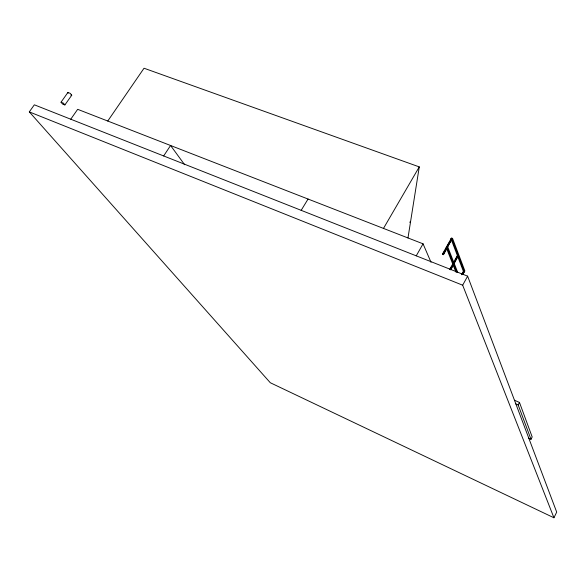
<?xml version="1.0" encoding="UTF-8"?>
<svg xmlns="http://www.w3.org/2000/svg" width="586" height="586" viewBox="0 0 586 586"><rect width="100%" height="100%" fill="white"/><g stroke="black" fill="none" stroke-linecap="round" stroke-linejoin="round"><path stroke-width="0.88" d="M407.981 237.953L419.268 166.9L144.031 68.225L107.758 121.031M553.938 517.775L556.7 512.113L467.628 276.16L34.347 104.813L29.3 111.889L270.293 382.731L553.938 517.775L462.676 285.199L29.3 111.889M528.491 438.182L530.989 439.31L532.176 436.958L519.467 402.435L514.442 400.238M530.989 439.31L518.178 404.955L519.467 402.435M462.742 274.299L464.471 271.157L462.896 274.695M464.383 271.831L464.874 270.937L452.546 238.399L451.55 238.026L451.03 238.956L452.026 239.337L464.383 271.831L463.438 271.457L451.359 239.813M462.676 285.199L467.628 276.16M461.519 274.775L463.687 270.842L462.969 272.812M463.438 271.457L463.929 270.564M451 269.494L458.464 255.335L450.414 269.853M449.608 269.531L457.659 255.02M450.619 268.41L451.462 266.886M452.311 265.355L453.161 263.832M455.278 260.016L457.395 256.199M442.54 253.928L451.286 238.297L452.114 238.619L443.543 254.683L442.54 253.928L443.543 254.683M446.232 247.534L446.752 246.596M442.716 254.361L444.466 251.233M445.338 249.673L446.217 248.112M447.089 246.552L449.711 241.864M450.583 240.304L451.286 238.297M443.375 254.251L452.114 238.619M452.026 239.337L452.546 238.399M416.243 255.84L423.055 243.827L77.674 109.318L70.76 119.214M383.486 228.415L419.268 166.9M301.175 210.33L308.06 199.042M163.655 155.949L170.577 145.496L184.627 164.717M61.025 102.22L67.903 92.463L70.254 93.364L71.748 95.203L64.885 104.945L62.541 104.03L61.025 102.22L63.376 103.129L64.885 104.945M70.877 95.13L71.748 95.203M409.76 222.219L410.39 222.262L410.185 221.786M515.658 403.849L518.178 404.955M423.055 243.827L431.018 262.279M446.561 248.376L455.915 272.043M457.703 272.365L447.748 246.977L447.221 247.915L456.875 272.424M67.903 92.463L68.166 93.196"/></g></svg>
